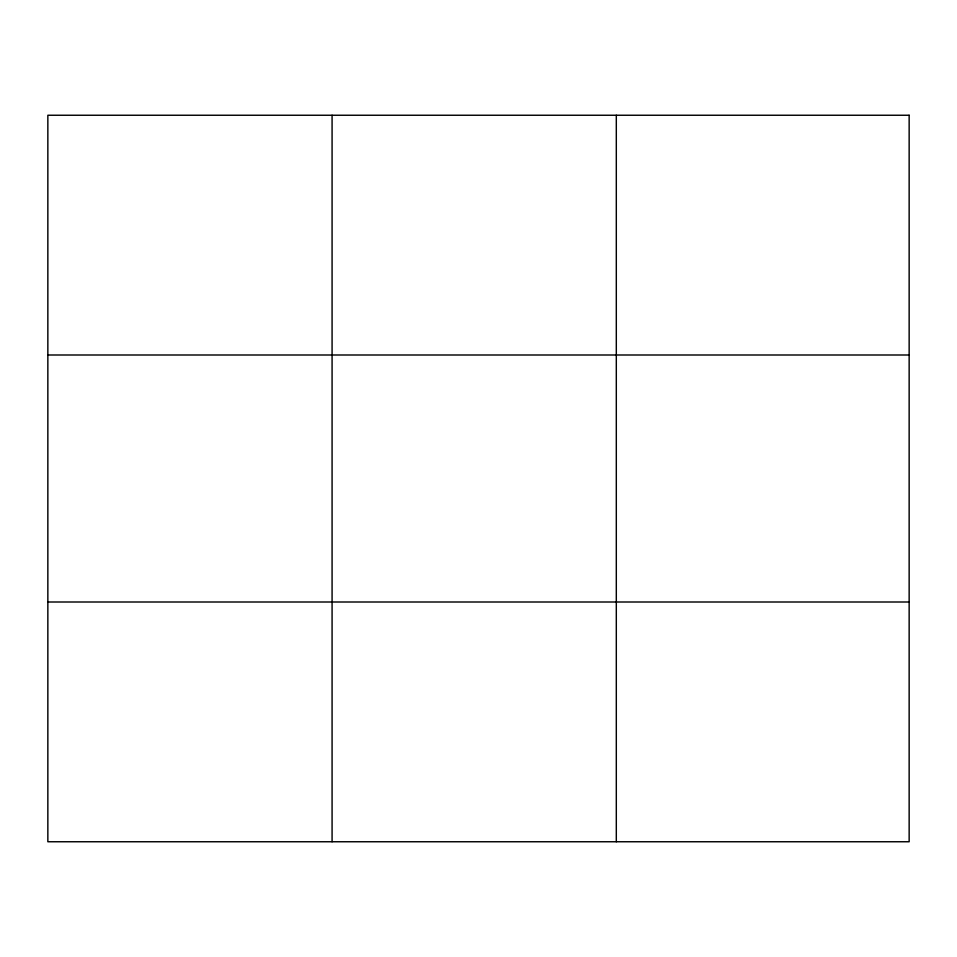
<?xml version="1.0" encoding="UTF-8"?>
<svg xmlns="http://www.w3.org/2000/svg" width="957" height="957" viewBox="0 0 957 957"><rect width="100%" height="100%" fill="white"/><g stroke="black" fill="none" stroke-linecap="round" stroke-linejoin="round"><path stroke-width="1.44" d="M332.079 115.247L332.079 841.753M616.308 115.247L616.308 841.753M47.85 354.999L909.15 354.999M47.85 602.001L909.15 602.001M909.15 115.247L909.15 841.753L47.85 841.753L47.85 115.247L909.15 115.247"/></g></svg>
